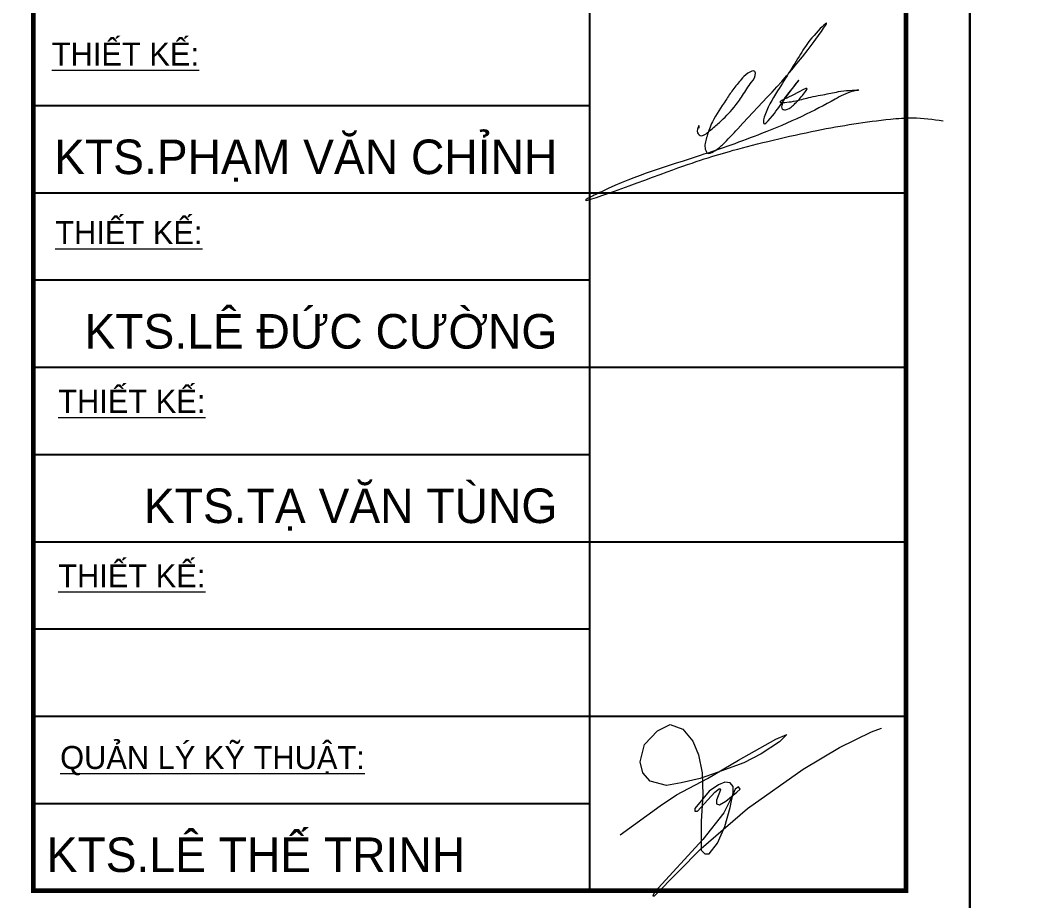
# Model space of a CAD drawing. Header units: inches. Extents: x 274208 to 641690, y -81912 to 129129.
# Drawn here: x 458544 to 460858, y -11686 to -9667 of the extents above; entities that cross this region are included whole.
import ezdxf
from ezdxf.enums import TextEntityAlignment as Align

# ---------------------------------------------------------------- set-up
doc = ezdxf.new("R2010")
doc.units = ezdxf.units.IN
doc.header["$MEASUREMENT"] = 0
for name, color, linetype, lineweight in [('05.Text', 253, 'Continuous', 18), ('11.Khung bo', 32, 'Continuous', 50), ('12.Khung', 36, 'Continuous', 25)]:
    doc.layers.add(name, color=color, linetype=linetype, lineweight=lineweight)
doc.layers.add('Tpl_Bound', color=1, linetype='Continuous', plot=False)
doc.styles.add('VnAvantH', font='')
doc.styles.get('VnAvantH').set_extended_font_data('.VnAvantH')

# ---------------------------------------------------------------- blocks, each defined once
blk = doc.blocks.new('100')
at = {"layer": '05.Text', "color": 1}
blk.add_lwpolyline([(1899574.6, -937551.4), (1899804.3, -937384.3), (1899898.3, -937321.6), (1900075.9, -937227.6), (1900253.4, -937123.2), (1900467.5, -937003.1), (1900530.1, -936977), (1900488.4, -937018.8), (1900383.9, -937086.6), (1900284.7, -937138.9), (1900132.2, -937194.5), (1900034.1, -937227.6), (1899924.4, -937253.7), (1899840.9, -937269.4), (1899746.9, -937243.3), (1899705.1, -937196.3), (1899689.5, -937133.6), (1899715.6, -937034.4), (1899788.7, -936956.1), (1899861.8, -936919.6), (1899934.9, -936945.7), (1899992.3, -937013.5), (1900023.6, -937091.9), (1900044.5, -937196.3), (1900049.8, -937321.6), (1900039.3, -937473), (1900039.3, -937577.5), (1900039.3, -937640.1), (1900060.2, -937661), (1900086.3, -937661), (1900133.3, -937598.4), (1900175.1, -937504.4), (1900206.4, -937394.7), (1900222.1, -937311.2), (1900222.1, -937274.6), (1900206.4, -937253.7), (1900175.1, -937248.5), (1900138.5, -937264.2), (1900086.3, -937300.7), (1900002.8, -937399.9), (1900002.8, -937415.6), (1900018.4, -937415.6), (1900117.6, -937305.9), (1900143.7, -937285.1), (1900150.4, -937293.3), (1900128.1, -937352.9), (1900128.1, -937373.8), (1900143.7, -937379.1), (1900180.3, -937358.2), (1900243, -937305.9), (1900263.8, -937290.3), (1900253.2, -937276.1), (1900234, -937290.5), (1900219.4, -937325.6), (1900169.8, -937426), (1900049.8, -937577.5), (1899773, -937880.3), (1899762.6, -937901.2), (1899773, -937901.2), (1900039.3, -937629.7), (1900305.6, -937399.9), (1900624.1, -937175.4), (1900833, -937050.1), (1901015.7, -936961.3), (1901073.2, -936940.4), (1901073.2, -936940.4)], dxfattribs=at)
blk.add_open_spline([(1900027.3, -933500.2), (1900027.6, -933494.6), (1900028.8, -933474.9), (1900009.5, -933522.2), (1900040.6, -933557.4), (1900095.5, -933510.6), (1900154.5, -933460.7), (1900222.4, -933392.7), (1900279.7, -933311.8), (1900318.3, -933247.6), (1900354.9, -933202.1), (1900345, -933162.7), (1900296.8, -933190.3), (1900265, -933226), (1900220.7, -933279.9), (1900168, -933360.8), (1900108.1, -933445.5), (1900074.5, -933539.1), (1900057.2, -933597.3), (1900065.3, -933629.7), (1900076.7, -933654.1), (1900123.3, -933628.9), (1900175.8, -933586), (1900390.9, -933343.7), (1900537.4, -933217.1), (1900786.5, -932865), (1900665.1, -932986.5), (1900597.7, -933094.3), (1900494.1, -933261.1), (1900413, -933391.2), (1900396.5, -933453.6), (1900395, -933491.8), (1900469.5, -933406.7), (1900492.6, -933365.1), (1900645.3, -933168), (1900542.6, -933294.5), (1900512.5, -933335.6), (1900501.5, -933367), (1900497.8, -933393.3), (1900533.9, -933398.3), (1900569.1, -933369.9), (1900602.9, -933333.7), (1900678.2, -933245.2), (1900566.7, -933314.8), (1900452.9, -933361.9), (1900585.9, -933347.4), (1900655, -933322.7), (1900766, -933305.8), (1900830.4, -933287.4), (1900974.5, -933278.3), (1900874.8, -933295.2), (1900784.6, -933349.7), (1900604.3, -933442.4), (1900350.9, -933549.2), (1899954.7, -933688.6), (1899652.5, -933773.7), (1899240.2, -933977.4), (1899912.6, -933722), (1900221.7, -933623.5), (1900687.7, -933511.3), (1901024.1, -933456.9), (1901267.6, -933436.9), (1901367.9, -933450.9), (1901425.6, -933459)], degree=3, knots=[0, 0, 0, 0, 13.001549, 45.182046, 75.147666, 135.108377, 209.641321, 330.219786, 413.431736, 506.039568, 562.398795, 572.463919, 614.687261, 666.540181, 742.379066, 813.202468, 960.332922, 1047.085289, 1116.051756, 1131.302675, 1149.586427, 1184.79628, 1250.847983, 1377.568732, 2101.569807, 2168.068812, 2267.843813, 2387.363722, 2649.028258, 2817.08725, 2833.831444, 2854.618351, 2901.709158, 3027.903615, 3176.185809, 3269.626432, 3330.368571, 3346.796885, 3372.809813, 3391.190007, 3437.370987, 3499.325704, 3566.136718, 3664.560559, 3739.363206, 3816.79641, 3907.070556, 4014.590981, 4111.202593, 4196.764677, 4225.616608, 4342.07839, 4556.167365, 4806.734713, 5180.847788, 5782.871818, 5867.791252, 6344.624172, 6742.186194, 7236.015034, 7661.393477, 7790.355718, 7964.394921, 7964.394921, 7964.394921, 7964.394921], dxfattribs=at)
at = {"layer": '11.Khung bo', "const_width": 26.7}
blk.add_lwpolyline([(1896212.6, -937871), (1901212.6, -937871), (1901212.6, -930871.1), (1896212.6, -930871.1)], close=True, dxfattribs=at)
at = {"layer": '12.Khung'}
for p, q in [((1899398.9, -930871.1), (1899398.9, -937871)), ((1896212.6, -933371.1), (1899398.9, -933371.1)), ((1896212.6, -933871.1), (1901212.6, -933871.1)), ((1896212.6, -934371.1), (1899398.9, -934371.1)), ((1896212.6, -934871.1), (1901212.6, -934871.1)), ((1896212.6, -935371.1), (1899398.9, -935371.1)), ((1896212.6, -935871.1), (1901212.6, -935871.1)), ((1896212.6, -936371.1), (1899398.9, -936371.1)), ((1896212.6, -936871), (1901212.6, -936871)), ((1896212.6, -937371), (1899398.9, -937371))]:
    blk.add_line(p, q, dxfattribs=at)
at = {"layer": '12.Khung', "color": 1}
blk.add_lwpolyline([(1901579.2, -945939.8), (1901579.2, -916240.1), (1859579.6, -916240.1), (1859579.6, -945939.8)], close=True, dxfattribs=at)
at = {"layer": '05.Text', "style": 'VnAvantH'}
for s, p in [('%%UthiÕt kÕ:', (1896318.8, -933142.4)), ('%%UthiÕt kÕ:', (1896338.7, -934165.5)), ('%%UthiÕt kÕ:', (1896355.3, -935132.7)), ('%%UthiÕt kÕ:', (1896355.3, -936132.7)), ('%%Uqu¶n lý kü thuËt:', (1896366.5, -937174))]:
    blk.add_text(s, height=131.999, dxfattribs=at).set_placement(p)
for s, p in [('KTS.PH¹M V¡N CHØNH', (1899215.3, -933764.4)), ('KTS.lª ®øc c\xadêng', (1899215.3, -934764.4)), ('KTS.t¹ v¨n tïng', (1899215.3, -935764.4)), ('KTS.lª thÕ trinh', (1898687.2, -937764.3))]:
    blk.add_text(s, height=197.998, dxfattribs=at).set_placement(p, align=Align.RIGHT)

msp = doc.modelspace()

# ---------------------------------------------------------------- linework, layer by layer
at = {"layer": 'Tpl_Bound', "color": 1}
for points in [[(443921.2, -14890.2), (443921.2, -3010.3), (460721, -3010.3), (460721, -14890.2)], [(460721, -19810.2), (460721, -3010.3), (472600.9, -3010.3), (472600.9, -19810.2)]]:
    msp.add_lwpolyline(points, close=True, dxfattribs=at)

# ---------------------------------------------------------------- block references
at = {"layer": '05.Text', "xscale": 0.4, "yscale": 0.4, "zscale": 0.4}
msp.add_blockref('100', (-299910.7, 363485.7), dxfattribs=at)
at = {"layer": '05.Text', "xscale": 0.4, "yscale": 0.4, "zscale": 0.4, "rotation": 270}
msp.add_blockref('100', (839096.9, 740821.5), dxfattribs=at)

doc.saveas('drawing.dxf')
